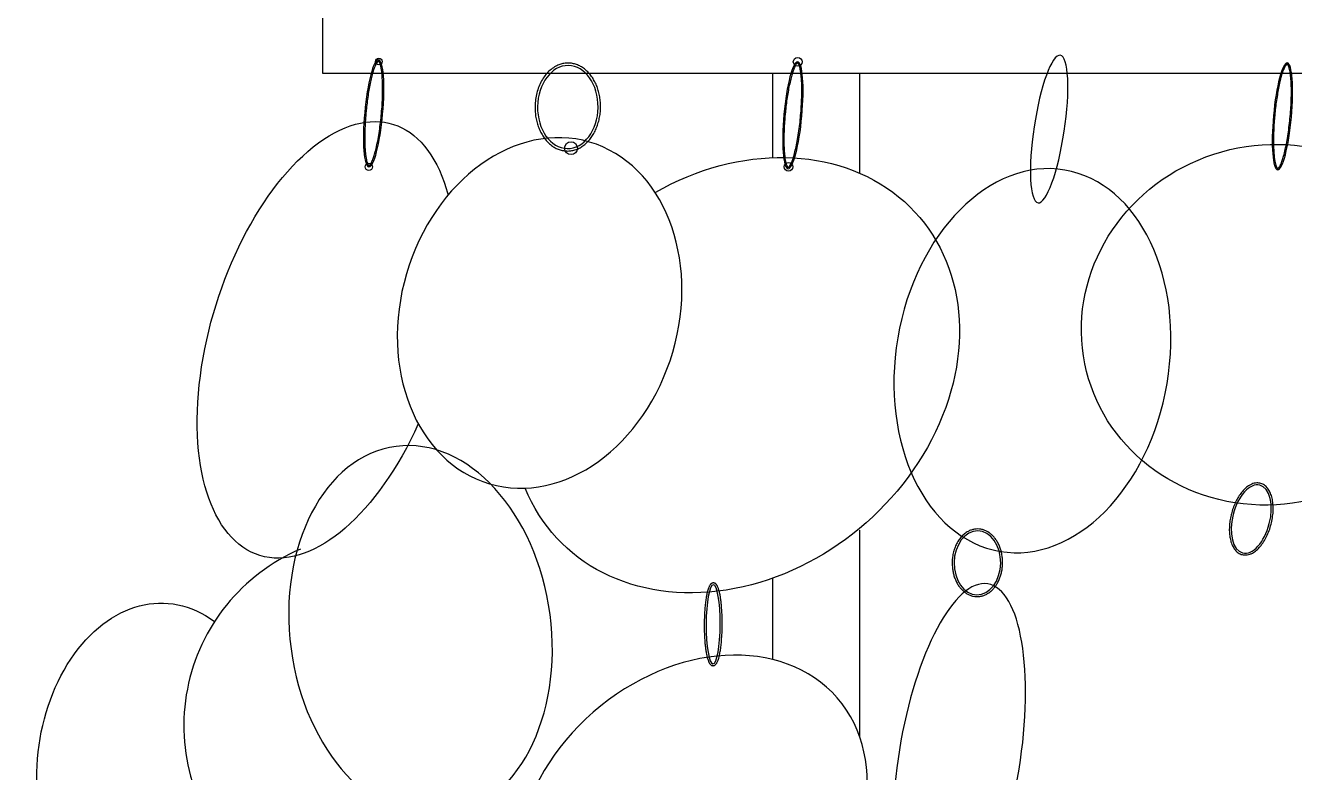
# Model space of a CAD drawing. Header units: millimetres. Extents: x 4532 to 35436, y 20123 to 38427.
# Drawn here: x 16121.6 to 16248, y 36081.1 to 36155.4 of the extents above; entities that cross this region are included whole.
import ezdxf

# ---------------------------------------------------------------- set-up
doc = ezdxf.new("R2010")
doc.units = ezdxf.units.MM
doc.set_wipeout_variables(frame=1)

# ---------------------------------------------------------------- blocks, each defined once
blk = doc.blocks.new('A$C7CFE5BBD')
blk.add_wipeout([(4182.75, 0), (4167.75, 0), (4167.5, 73.85), (4166.02, 109.66), (4163.43, 148.37), (4158.67, 197.09), (4151.83, 248.52), (4145.31, 287.94), (4138.93, 321.18), (4132.75, 350), (3642.75, 350), (3638.8, 331.9), (3633.75, 307.01), (3626.15, 264.31), (3620.03, 222.89), (3614.58, 176.07), (3609.69, 113.46), (3607.78, 65.31), (3607.44, 43.81), (3607.75, 0), (3592.75, 0), (3592.75, 375), (3612.75, 375), (3612.75, 400), (3763.04, 400), (3763.04, 411.85), (3795.15, 411.85), (3795.15, 475.98), (3793.16, 480.76), (3792.62, 484.48), (3793.29, 491.55), (3794.59, 495.48), (3795.15, 496.71), (3795.15, 503.55), (3792.08, 505.74), (3788.49, 511.21), (3786.88, 515.81), (3786.7, 523.52), (3790.6, 532.36), (3795.15, 535.84), (3795.15, 538.92), (3786.54, 544.4), (3785.32, 540.42), (3785.1, 537.06), (3784.09, 538.02), (3781.8, 540.64), (3779.16, 536.45), (3776.17, 533.99), (3772.16, 532.83), (3768.87, 533.37), (3764.86, 536), (3762.07, 539.81), (3759.91, 545.83), (3759.39, 552.1), (3760.04, 556.79), (3761.9, 561.77), (3766.75, 567.05), (3770.84, 568.29), (3770.87, 571.24), (3766.83, 572.07), (3763.14, 574.68), (3761.24, 577.58), (3760.49, 580.06), (3760.36, 582.51), (3761.7, 587.05), (3758.63, 586.42), (3756.49, 587.18), (3754.81, 588.93), (3753.33, 585.29), (3751.69, 582.99), (3749.67, 581.57), (3746.96, 581.51), (3744.31, 583.47), (3741.81, 588), (3740.42, 593.6), (3740.11, 601.02), (3741.74, 606.23), (3744.02, 613.3), (3741.35, 615.42), (3737.99, 612.17), (3734.37, 611.14), (3733.72, 610.16), (3730.37, 609.99), (3726.67, 611.4), (3723.55, 614.65), (3721.44, 619.94), (3720.98, 623.85), (3722.15, 631.94), (3725.26, 638.29), (3726, 639.28), (3724.94, 641.39), (3723.94, 649.05), (3724.39, 655.32), (3725.35, 660.4), (3727.73, 667.45), (3729.51, 670.59), (3730.89, 672.15), (3732.75, 673.13), (3732.75, 673.45), (3728.42, 674.73), (3726.1, 676.63), (3723.72, 680.18), (3722.22, 684.75), (3721.83, 689.99), (3722.52, 694.71), (3724.22, 699.21), (3726.16, 702.17), (3729.23, 704.94), (3732.25, 706.23), (3734.88, 706.44), (3737.76, 705.67), (3739.49, 704.57), (3742.59, 708.27), (3747.6, 711.15), (3744.03, 711.19), (3740.97, 713.27), (3738.63, 717.93), (3737.97, 721.38), (3737.94, 727.46), (3739.01, 733.78), (3739.83, 736.62), (3740.64, 738.92), (3743.71, 745.18), (3746.98, 749.62), (3752.35, 753.69), (3754.54, 754.32), (3754.54, 759.2), (3750.27, 759.2), (3750.27, 768), (3779.92, 768), (3777.95, 768.67), (3774.61, 771.1), (3771.7, 775.5), (3770.25, 780.29), (3769.87, 784.74), (3771.47, 793.8), (3774.07, 798.99), (3777.44, 802.82), (3781.41, 805.25), (3783.4, 805.82), (3783.4, 810.23), (3776.41, 810.23), (3776.41, 819.02), (3796.29, 819.02), (3795.51, 822.17), (3795.12, 827.42), (3795.56, 834.22), (3796.29, 838.57), (3798.03, 845.08), (3800.5, 850.95), (3802.56, 854.16), (3804.38, 855.98), (3806.58, 856.9), (3807.72, 861.12), (3801.21, 861.12), (3801.21, 869.91), (3963.48, 869.91), (3963.48, 861.12), (3962.71, 854.62), (3963.86, 854.39), (3964.9, 854.02), (3965.98, 853.46), (3967.77, 852.13), (3969.34, 850.47), (3971.79, 846.56), (3973.22, 842.8), (3974.11, 833.04), (3972.64, 827.46), (3969.41, 823.3), (3969.41, 819.02), (3990.61, 819.02), (3990.61, 810.23), (3992.27, 803.82), (3994.48, 797.78), (3996.24, 788.21), (3996.72, 779.68), (3995.38, 768), (4025.34, 768), (4025.34, 759.2), (4024.37, 749.23), (4028.21, 746.7), (4030.55, 741.62), (4031.68, 733.93), (4031.37, 726.75), (4030.36, 721.18), (4028.17, 714.75), (4023.97, 708.5), (4026.26, 706.69), (4029.04, 707.44), (4033.59, 707.11), (4038.93, 704.34), (4042.26, 700.85), (4046.22, 691.5), (4046.51, 686.5), (4045.09, 680.34), (4042.02, 675.83), (4044.86, 671.36), (4046.52, 664.19), (4046.28, 658.55), (4043.72, 650.63), (4040.39, 646.02), (4034.28, 642.45), (4031.82, 642.23), (4031.69, 640.18), (4033.21, 637.99), (4033.84, 635.93), (4034.41, 631.33), (4034.24, 625.74), (4033.43, 620.24), (4031.89, 614.47), (4029.81, 609.69), (4027.31, 606.47), (4027.35, 603.72), (4026.35, 597.44), (4021.87, 588.91), (4012.97, 584.2), (4011.47, 583.66), (4011.3, 581.58), (4008.53, 574.48), (4003.24, 569.48), (3995.62, 567.16), (3999.24, 563.22), (4002.01, 556.88), (4002.42, 550.88), (3999.97, 543.14), (3994.61, 537.23), (3985.58, 533.88), (3978.28, 532.93), (3974.2, 536.55), (3971.83, 530.78), (3969.54, 528.06), (3969.54, 411.85), (3999.97, 411.85), (3999.97, 400), (4162.75, 400), (4162.75, 375), (4182.75, 375)])
blk.add_lwpolyline([(4025.34, 768), (3750.27, 768), (3750.27, 759.2), (4025.34, 759.2)], close=True)
for points in [[(3795.15, 750.8), (3795.15, 759.2)], [(3803.8, 749.25), (3803.8, 759.2)], [(3803.8, 693.16), (3803.8, 713.72)], [(3795.15, 700.84), (3795.15, 708.95)]]:
    blk.add_lwpolyline(points)
for centre, radius in [((3755.89, 760.37), 0.331), ((3797.62, 760.34), 0.435), ((3775.04, 751.74), 0.642), ((3754.9, 749.89), 0.369), ((3796.71, 749.88), 0.435)]:
    blk.add_circle(centre, radius)
blk.add_arc((3755.54, 694.27), 19.07, 113.011, 225.0154)
at = {"extrusion": (0, 0, -1)}
for centre, major_axis, ratio, start_param, end_param in [((3822.67, 753.65), (1.11, 7.35), 0.203764, -1.570796, 4.712389), ((3755.38, 755.21), (0.48, 5.32), 0.168379, -1.570796, 4.712389), ((3774.72, 755.84), (-0.06, -4.13), 0.730039, -4.712389, 1.570796), ((3797.14, 755.02), (0.48, 5.32), 0.168379, -1.570796, 4.712389), ((3845.91, 754.91), (0.48, 5.32), 0.168379, -1.570796, 4.712389), ((3750.67, 732.66), (6.64, 21.46), 0.513419, 1.807277, 6.971564), ((3844.71, 734.17), (18.25, 4.89), 0.946713, 0.551581, 6.02443), ((3771.91, 735.34), (4.98, 17.01), 0.780002, -1.570796, 4.712389), ((3791.47, 729.15), (18.15, 15.88), 0.81252, -1.323233, 3.418075), ((3760.05, 703.63), (2.44, -18.43), 0.700029, -4.712389, 1.570796), ((3842.8, 714.83), (0.86, 3.37), 0.533799, -1.570796, 4.712389), ((3815.52, 710.47), (-0.05, -3.18), 0.730039, -4.712389, 1.570796), ((3813.71, 690.89), (2.85, 17.49), 0.340647, -1.570796, 4.712389), ((3733.55, 689.96), (1.33, 16.48), 0.707574, 2.730227, 6.70365), ((3789.2, 704.35), (0.02, 3.93), 0.179465, -1.570796, 4.712389), ((3787.03, 684.37), (14.53, 12.65), 0.772995, -1.570796, 4.712389)]:
    blk.add_ellipse(centre, major_axis=major_axis, ratio=ratio, start_param=start_param, end_param=end_param, dxfattribs=at)
blk.add_ellipse((3821, 730.59), major_axis=(-3.22, -18.98), ratio=0.706719, dxfattribs=at)
for points, knots in [([(3754.61, 755.28), (3754.63, 755.4), (3754.64, 755.53), (3754.68, 755.92), (3754.71, 756.17), (3754.77, 756.67), (3754.81, 756.92), (3754.88, 757.4), (3754.92, 757.63), (3755.01, 758.08), (3755.05, 758.29), (3755.14, 758.69), (3755.18, 758.88), (3755.28, 759.23), (3755.33, 759.39), (3755.42, 759.65), (3755.46, 759.76), (3755.53, 759.93), (3755.56, 760), (3755.61, 760.11), (3755.63, 760.15), (3755.68, 760.23), (3755.7, 760.25), (3755.73, 760.3), (3755.75, 760.32), (3755.78, 760.35), (3755.79, 760.36), (3755.81, 760.37), (3755.82, 760.38), (3755.83, 760.39), (3755.83, 760.39), (3755.84, 760.39), (3755.84, 760.39), (3755.85, 760.39), (3755.85, 760.39), (3755.85, 760.39), (3755.86, 760.39), (3755.86, 760.39), (3755.86, 760.39), (3755.87, 760.39), (3755.87, 760.39), (3755.88, 760.38), (3755.88, 760.38), (3755.9, 760.37), (3755.9, 760.36), (3755.91, 760.35), (3755.92, 760.34), (3755.94, 760.31), (3755.95, 760.3), (3755.97, 760.25), (3755.98, 760.23), (3756.01, 760.18), (3756.02, 760.15), (3756.04, 760.08), (3756.05, 760.05), (3756.08, 759.93), (3756.11, 759.84), (3756.15, 759.63), (3756.16, 759.52), (3756.2, 759.27), (3756.21, 759.14), (3756.23, 758.86), (3756.24, 758.71), (3756.26, 758.39), (3756.27, 758.23), (3756.27, 757.88), (3756.27, 757.7), (3756.27, 757.34), (3756.27, 757.15), (3756.25, 756.68), (3756.24, 756.39), (3756.21, 755.8), (3756.18, 755.5), (3756.13, 754.9), (3756.1, 754.61), (3756.03, 754.02), (3755.99, 753.73), (3755.91, 753.17), (3755.86, 752.89), (3755.77, 752.37), (3755.72, 752.13), (3755.61, 751.66), (3755.56, 751.45), (3755.46, 751.09), (3755.41, 750.94), (3755.33, 750.7), (3755.29, 750.6), (3755.22, 750.44), (3755.19, 750.38), (3755.14, 750.28), (3755.12, 750.24), (3755.07, 750.16), (3755.05, 750.13), (3755.02, 750.09), (3755, 750.08), (3754.98, 750.05), (3754.97, 750.04), (3754.95, 750.03), (3754.94, 750.03), (3754.93, 750.02), (3754.93, 750.02), (3754.92, 750.02), (3754.92, 750.02), (3754.91, 750.02), (3754.91, 750.02), (3754.91, 750.02), (3754.91, 750.02), (3754.9, 750.02), (3754.9, 750.02), (3754.9, 750.02), (3754.89, 750.02), (3754.89, 750.03), (3754.88, 750.03), (3754.87, 750.04), (3754.87, 750.04), (3754.86, 750.06), (3754.85, 750.06), (3754.84, 750.08), (3754.83, 750.1), (3754.8, 750.14), (3754.79, 750.16), (3754.77, 750.21), (3754.76, 750.23), (3754.74, 750.29), (3754.73, 750.33), (3754.69, 750.43), (3754.67, 750.51), (3754.63, 750.7), (3754.62, 750.8), (3754.58, 751.03), (3754.57, 751.15), (3754.54, 751.4), (3754.53, 751.54), (3754.51, 751.83), (3754.51, 751.98), (3754.5, 752.29), (3754.49, 752.46), (3754.49, 752.86), (3754.49, 753.11), (3754.51, 753.62), (3754.52, 753.88), (3754.55, 754.42), (3754.57, 754.69), (3754.6, 755.06), (3754.6, 755.17), (3754.61, 755.28)], [-1.570796, -1.570796, -1.570796, -1.570796, -1.497742, -1.497742, -1.351633, -1.351633, -1.205523, -1.205523, -1.059414, -1.059414, -0.913305, -0.913305, -0.767196, -0.767196, -0.621086, -0.621086, -0.500153, -0.500153, -0.40684, -0.40684, -0.33049, -0.33049, -0.266491, -0.266491, -0.202492, -0.202492, -0.157122, -0.157122, -0.111752, -0.111752, -0.077546, -0.077546, -0.043341, -0.043341, -0.009135, -0.009135, 0.02507, 0.02507, 0.059275, 0.059275, 0.093481, 0.093481, 0.127686, 0.127686, 0.161892, 0.161892, 0.196097, 0.196097, 0.250101, 0.250101, 0.304105, 0.304105, 0.358109, 0.358109, 0.412113, 0.412113, 0.52755, 0.52755, 0.642987, 0.642987, 0.758423, 0.758423, 0.87386, 0.87386, 0.989296, 0.989296, 1.104733, 1.104733, 1.22017, 1.22017, 1.389186, 1.389186, 1.558201, 1.558201, 1.727217, 1.727217, 1.896233, 1.896233, 2.065249, 2.065249, 2.234265, 2.234265, 2.403281, 2.403281, 2.5444, 2.5444, 2.659673, 2.659673, 2.749471, 2.749471, 2.823317, 2.823317, 2.897163, 2.897163, 2.947972, 2.947972, 2.99878, 2.99878, 3.036394, 3.036394, 3.074008, 3.074008, 3.105355, 3.105355, 3.136701, 3.136701, 3.168048, 3.168048, 3.199394, 3.199394, 3.230741, 3.230741, 3.262087, 3.262087, 3.293434, 3.293434, 3.32478, 3.32478, 3.376694, 3.376694, 3.428607, 3.428607, 3.48052, 3.48052, 3.532433, 3.532433, 3.642016, 3.642016, 3.751599, 3.751599, 3.861182, 3.861182, 3.970765, 3.970765, 4.080348, 4.080348, 4.189931, 4.189931, 4.344098, 4.344098, 4.498266, 4.498266, 4.652434, 4.652434, 4.712389, 4.712389, 4.712389, 4.712389]), ([(3771.46, 755.89), (3771.46, 756.01), (3771.46, 756.13), (3771.49, 756.47), (3771.52, 756.69), (3771.61, 757.13), (3771.66, 757.35), (3771.8, 757.76), (3771.87, 757.97), (3772.06, 758.35), (3772.16, 758.54), (3772.38, 758.88), (3772.5, 759.04), (3772.77, 759.34), (3772.91, 759.47), (3773.2, 759.71), (3773.36, 759.81), (3773.65, 759.97), (3773.79, 760.03), (3774.06, 760.12), (3774.2, 760.16), (3774.48, 760.21), (3774.62, 760.22), (3774.9, 760.21), (3775.05, 760.2), (3775.33, 760.15), (3775.46, 760.11), (3775.73, 760.02), (3775.87, 759.95), (3776.13, 759.81), (3776.25, 759.73), (3776.49, 759.54), (3776.6, 759.44), (3776.82, 759.22), (3776.93, 759.1), (3777.12, 758.84), (3777.21, 758.7), (3777.38, 758.42), (3777.46, 758.27), (3777.6, 757.95), (3777.66, 757.79), (3777.77, 757.46), (3777.81, 757.29), (3777.89, 756.94), (3777.92, 756.76), (3777.96, 756.4), (3777.98, 756.22), (3777.99, 755.86), (3777.98, 755.67), (3777.96, 755.31), (3777.94, 755.13), (3777.88, 754.77), (3777.84, 754.6), (3777.75, 754.25), (3777.7, 754.08), (3777.58, 753.76), (3777.51, 753.6), (3777.36, 753.29), (3777.28, 753.14), (3777.1, 752.86), (3777, 752.73), (3776.8, 752.48), (3776.69, 752.37), (3776.47, 752.15), (3776.35, 752.06), (3776.1, 751.88), (3775.97, 751.8), (3775.71, 751.67), (3775.57, 751.62), (3775.3, 751.53), (3775.16, 751.5), (3774.88, 751.46), (3774.74, 751.46), (3774.45, 751.47), (3774.31, 751.49), (3774.03, 751.55), (3773.89, 751.59), (3773.63, 751.69), (3773.49, 751.76), (3773.24, 751.91), (3773.12, 752), (3772.88, 752.19), (3772.77, 752.3), (3772.55, 752.53), (3772.45, 752.65), (3772.26, 752.91), (3772.18, 753.05), (3772.01, 753.35), (3771.94, 753.5), (3771.81, 753.82), (3771.75, 753.98), (3771.64, 754.32), (3771.6, 754.49), (3771.53, 754.84), (3771.5, 755.02), (3771.47, 755.38), (3771.46, 755.56), (3771.46, 755.79), (3771.46, 755.84), (3771.46, 755.89)], [-4.712389, -4.712389, -4.712389, -4.712389, -4.628703, -4.628703, -4.47146, -4.47146, -4.314216, -4.314216, -4.156973, -4.156973, -3.999729, -3.999729, -3.842485, -3.842485, -3.685242, -3.685242, -3.527998, -3.527998, -3.401354, -3.401354, -3.274709, -3.274709, -3.148064, -3.148064, -3.02142, -3.02142, -2.894775, -2.894775, -2.768131, -2.768131, -2.641486, -2.641486, -2.514842, -2.514842, -2.388197, -2.388197, -2.261552, -2.261552, -2.134908, -2.134908, -2.008263, -2.008263, -1.881619, -1.881619, -1.754974, -1.754974, -1.62833, -1.62833, -1.501685, -1.501685, -1.37504, -1.37504, -1.248396, -1.248396, -1.121751, -1.121751, -0.995107, -0.995107, -0.868462, -0.868462, -0.741818, -0.741818, -0.615173, -0.615173, -0.488528, -0.488528, -0.361884, -0.361884, -0.235239, -0.235239, -0.108595, -0.108595, 0.01805, 0.01805, 0.144694, 0.144694, 0.271339, 0.271339, 0.397984, 0.397984, 0.524628, 0.524628, 0.651273, 0.651273, 0.777917, 0.777917, 0.904562, 0.904562, 1.031206, 1.031206, 1.157851, 1.157851, 1.284496, 1.284496, 1.41114, 1.41114, 1.537785, 1.537785, 1.570796, 1.570796, 1.570796, 1.570796]), ([(3796.37, 755.09), (3796.38, 755.22), (3796.4, 755.35), (3796.44, 755.73), (3796.46, 755.99), (3796.53, 756.49), (3796.56, 756.74), (3796.64, 757.22), (3796.68, 757.45), (3796.76, 757.89), (3796.81, 758.11), (3796.9, 758.51), (3796.94, 758.7), (3797.04, 759.05), (3797.08, 759.21), (3797.17, 759.47), (3797.21, 759.58), (3797.28, 759.75), (3797.31, 759.82), (3797.37, 759.93), (3797.39, 759.97), (3797.43, 760.04), (3797.45, 760.07), (3797.49, 760.12), (3797.51, 760.14), (3797.54, 760.17), (3797.55, 760.18), (3797.56, 760.19), (3797.57, 760.2), (3797.59, 760.2), (3797.59, 760.21), (3797.6, 760.21), (3797.6, 760.21), (3797.61, 760.21), (3797.61, 760.21), (3797.61, 760.21), (3797.61, 760.21), (3797.62, 760.21), (3797.62, 760.21), (3797.62, 760.21), (3797.63, 760.2), (3797.64, 760.2), (3797.64, 760.19), (3797.65, 760.18), (3797.66, 760.18), (3797.67, 760.16), (3797.68, 760.16), (3797.69, 760.13), (3797.71, 760.11), (3797.73, 760.07), (3797.74, 760.05), (3797.76, 759.99), (3797.77, 759.96), (3797.8, 759.9), (3797.81, 759.86), (3797.84, 759.74), (3797.86, 759.65), (3797.9, 759.45), (3797.92, 759.33), (3797.95, 759.09), (3797.97, 758.95), (3797.99, 758.67), (3798, 758.52), (3798.02, 758.21), (3798.02, 758.04), (3798.03, 757.7), (3798.03, 757.52), (3798.03, 757.16), (3798.02, 756.97), (3798.01, 756.49), (3798, 756.2), (3797.96, 755.62), (3797.94, 755.32), (3797.89, 754.72), (3797.86, 754.42), (3797.79, 753.83), (3797.75, 753.54), (3797.67, 752.98), (3797.62, 752.71), (3797.52, 752.19), (3797.47, 751.94), (3797.37, 751.48), (3797.32, 751.27), (3797.22, 750.91), (3797.17, 750.76), (3797.08, 750.51), (3797.05, 750.41), (3796.98, 750.25), (3796.95, 750.19), (3796.9, 750.09), (3796.87, 750.05), (3796.83, 749.98), (3796.81, 749.95), (3796.77, 749.91), (3796.76, 749.89), (3796.74, 749.87), (3796.72, 749.86), (3796.71, 749.85), (3796.7, 749.84), (3796.69, 749.84), (3796.68, 749.84), (3796.68, 749.83), (3796.68, 749.83), (3796.67, 749.83), (3796.67, 749.83), (3796.67, 749.83), (3796.67, 749.83), (3796.66, 749.83), (3796.66, 749.84), (3796.65, 749.84), (3796.65, 749.84), (3796.64, 749.84), (3796.64, 749.85), (3796.63, 749.86), (3796.63, 749.86), (3796.61, 749.87), (3796.61, 749.88), (3796.59, 749.9), (3796.58, 749.92), (3796.56, 749.95), (3796.55, 749.98), (3796.53, 750.02), (3796.52, 750.05), (3796.49, 750.11), (3796.48, 750.14), (3796.45, 750.25), (3796.43, 750.33), (3796.39, 750.52), (3796.37, 750.62), (3796.34, 750.84), (3796.33, 750.96), (3796.3, 751.22), (3796.29, 751.36), (3796.27, 751.64), (3796.26, 751.79), (3796.25, 752.11), (3796.25, 752.27), (3796.25, 752.68), (3796.25, 752.93), (3796.26, 753.44), (3796.27, 753.7), (3796.3, 754.23), (3796.32, 754.5), (3796.35, 754.88), (3796.36, 754.99), (3796.37, 755.09)], [-1.570796, -1.570796, -1.570796, -1.570796, -1.497742, -1.497742, -1.351633, -1.351633, -1.205523, -1.205523, -1.059414, -1.059414, -0.913305, -0.913305, -0.767196, -0.767196, -0.621086, -0.621086, -0.500153, -0.500153, -0.40684, -0.40684, -0.33049, -0.33049, -0.266491, -0.266491, -0.202492, -0.202492, -0.157122, -0.157122, -0.111752, -0.111752, -0.077546, -0.077546, -0.043341, -0.043341, -0.009135, -0.009135, 0.02507, 0.02507, 0.059275, 0.059275, 0.093481, 0.093481, 0.127686, 0.127686, 0.161892, 0.161892, 0.196097, 0.196097, 0.250101, 0.250101, 0.304105, 0.304105, 0.358109, 0.358109, 0.412113, 0.412113, 0.52755, 0.52755, 0.642987, 0.642987, 0.758423, 0.758423, 0.87386, 0.87386, 0.989296, 0.989296, 1.104733, 1.104733, 1.22017, 1.22017, 1.389186, 1.389186, 1.558201, 1.558201, 1.727217, 1.727217, 1.896233, 1.896233, 2.065249, 2.065249, 2.234265, 2.234265, 2.403281, 2.403281, 2.5444, 2.5444, 2.659673, 2.659673, 2.749471, 2.749471, 2.823317, 2.823317, 2.897163, 2.897163, 2.947972, 2.947972, 2.99878, 2.99878, 3.036394, 3.036394, 3.074008, 3.074008, 3.105355, 3.105355, 3.136701, 3.136701, 3.168048, 3.168048, 3.199394, 3.199394, 3.230741, 3.230741, 3.262087, 3.262087, 3.293434, 3.293434, 3.32478, 3.32478, 3.376694, 3.376694, 3.428607, 3.428607, 3.48052, 3.48052, 3.532433, 3.532433, 3.642016, 3.642016, 3.751599, 3.751599, 3.861182, 3.861182, 3.970765, 3.970765, 4.080348, 4.080348, 4.189931, 4.189931, 4.344098, 4.344098, 4.498266, 4.498266, 4.652434, 4.652434, 4.712389, 4.712389, 4.712389, 4.712389]), ([(3845.14, 754.98), (3845.15, 755.11), (3845.16, 755.24), (3845.2, 755.63), (3845.23, 755.88), (3845.3, 756.38), (3845.33, 756.63), (3845.41, 757.11), (3845.45, 757.34), (3845.53, 757.79), (3845.57, 758), (3845.66, 758.4), (3845.71, 758.59), (3845.8, 758.94), (3845.85, 759.1), (3845.94, 759.36), (3845.98, 759.47), (3846.05, 759.64), (3846.08, 759.71), (3846.14, 759.82), (3846.16, 759.86), (3846.2, 759.93), (3846.22, 759.96), (3846.26, 760.01), (3846.28, 760.03), (3846.3, 760.06), (3846.31, 760.07), (3846.33, 760.08), (3846.34, 760.09), (3846.35, 760.1), (3846.36, 760.1), (3846.37, 760.1), (3846.37, 760.1), (3846.37, 760.1), (3846.38, 760.1), (3846.38, 760.1), (3846.38, 760.1), (3846.38, 760.1), (3846.39, 760.1), (3846.39, 760.1), (3846.4, 760.1), (3846.4, 760.09), (3846.41, 760.09), (3846.42, 760.08), (3846.43, 760.07), (3846.44, 760.06), (3846.44, 760.05), (3846.46, 760.02), (3846.47, 760), (3846.5, 759.96), (3846.51, 759.94), (3846.53, 759.88), (3846.54, 759.85), (3846.56, 759.79), (3846.58, 759.75), (3846.61, 759.64), (3846.63, 759.54), (3846.67, 759.34), (3846.69, 759.23), (3846.72, 758.98), (3846.73, 758.85), (3846.76, 758.56), (3846.77, 758.41), (3846.78, 758.1), (3846.79, 757.93), (3846.8, 757.59), (3846.8, 757.41), (3846.8, 757.05), (3846.79, 756.86), (3846.78, 756.39), (3846.77, 756.1), (3846.73, 755.51), (3846.71, 755.21), (3846.65, 754.61), (3846.62, 754.31), (3846.55, 753.73), (3846.52, 753.44), (3846.43, 752.88), (3846.39, 752.6), (3846.29, 752.08), (3846.24, 751.84), (3846.14, 751.37), (3846.08, 751.16), (3845.98, 750.8), (3845.94, 750.65), (3845.85, 750.4), (3845.81, 750.3), (3845.75, 750.15), (3845.72, 750.08), (3845.67, 749.98), (3845.64, 749.94), (3845.6, 749.87), (3845.58, 749.84), (3845.54, 749.8), (3845.53, 749.79), (3845.5, 749.76), (3845.49, 749.75), (3845.48, 749.74), (3845.47, 749.74), (3845.46, 749.73), (3845.45, 749.73), (3845.45, 749.73), (3845.44, 749.73), (3845.44, 749.73), (3845.44, 749.73), (3845.43, 749.73), (3845.43, 749.73), (3845.43, 749.73), (3845.43, 749.73), (3845.42, 749.73), (3845.42, 749.73), (3845.41, 749.74), (3845.41, 749.74), (3845.4, 749.75), (3845.39, 749.75), (3845.38, 749.76), (3845.38, 749.77), (3845.36, 749.79), (3845.35, 749.81), (3845.33, 749.85), (3845.32, 749.87), (3845.3, 749.92), (3845.28, 749.94), (3845.26, 750), (3845.25, 750.03), (3845.22, 750.14), (3845.2, 750.22), (3845.16, 750.41), (3845.14, 750.51), (3845.11, 750.73), (3845.09, 750.85), (3845.07, 751.11), (3845.06, 751.25), (3845.04, 751.54), (3845.03, 751.69), (3845.02, 752), (3845.02, 752.16), (3845.02, 752.57), (3845.02, 752.82), (3845.03, 753.33), (3845.04, 753.59), (3845.07, 754.12), (3845.09, 754.39), (3845.12, 754.77), (3845.13, 754.88), (3845.14, 754.98)], [-1.570796, -1.570796, -1.570796, -1.570796, -1.497742, -1.497742, -1.351633, -1.351633, -1.205523, -1.205523, -1.059414, -1.059414, -0.913305, -0.913305, -0.767196, -0.767196, -0.621086, -0.621086, -0.500153, -0.500153, -0.40684, -0.40684, -0.33049, -0.33049, -0.266491, -0.266491, -0.202492, -0.202492, -0.157122, -0.157122, -0.111752, -0.111752, -0.077546, -0.077546, -0.043341, -0.043341, -0.009135, -0.009135, 0.02507, 0.02507, 0.059275, 0.059275, 0.093481, 0.093481, 0.127686, 0.127686, 0.161892, 0.161892, 0.196097, 0.196097, 0.250101, 0.250101, 0.304105, 0.304105, 0.358109, 0.358109, 0.412113, 0.412113, 0.52755, 0.52755, 0.642987, 0.642987, 0.758423, 0.758423, 0.87386, 0.87386, 0.989296, 0.989296, 1.104733, 1.104733, 1.22017, 1.22017, 1.389186, 1.389186, 1.558201, 1.558201, 1.727217, 1.727217, 1.896233, 1.896233, 2.065249, 2.065249, 2.234265, 2.234265, 2.403281, 2.403281, 2.5444, 2.5444, 2.659673, 2.659673, 2.749471, 2.749471, 2.823317, 2.823317, 2.897163, 2.897163, 2.947972, 2.947972, 2.99878, 2.99878, 3.036394, 3.036394, 3.074008, 3.074008, 3.105355, 3.105355, 3.136701, 3.136701, 3.168048, 3.168048, 3.199394, 3.199394, 3.230741, 3.230741, 3.262087, 3.262087, 3.293434, 3.293434, 3.32478, 3.32478, 3.376694, 3.376694, 3.428607, 3.428607, 3.48052, 3.48052, 3.532433, 3.532433, 3.642016, 3.642016, 3.751599, 3.751599, 3.861182, 3.861182, 3.970765, 3.970765, 4.080348, 4.080348, 4.189931, 4.189931, 4.344098, 4.344098, 4.498266, 4.498266, 4.652434, 4.652434, 4.712389, 4.712389, 4.712389, 4.712389]), ([(3840.82, 715.34), (3840.84, 715.44), (3840.87, 715.53), (3840.96, 715.81), (3841.02, 716), (3841.17, 716.36), (3841.25, 716.53), (3841.42, 716.86), (3841.51, 717.02), (3841.71, 717.31), (3841.81, 717.45), (3842.02, 717.7), (3842.14, 717.82), (3842.37, 718.02), (3842.48, 718.1), (3842.69, 718.23), (3842.77, 718.27), (3842.93, 718.34), (3843.02, 718.37), (3843.19, 718.4), (3843.27, 718.42), (3843.42, 718.42), (3843.49, 718.42), (3843.62, 718.41), (3843.69, 718.39), (3843.82, 718.35), (3843.88, 718.33), (3844, 718.27), (3844.06, 718.24), (3844.17, 718.16), (3844.23, 718.11), (3844.33, 718.01), (3844.38, 717.96), (3844.47, 717.84), (3844.51, 717.78), (3844.63, 717.59), (3844.7, 717.44), (3844.82, 717.12), (3844.87, 716.95), (3844.94, 716.59), (3844.96, 716.39), (3844.99, 716), (3844.99, 715.79), (3844.97, 715.37), (3844.94, 715.16), (3844.88, 714.73), (3844.83, 714.52), (3844.72, 714.09), (3844.66, 713.88), (3844.51, 713.48), (3844.42, 713.28), (3844.24, 712.9), (3844.14, 712.72), (3843.92, 712.39), (3843.81, 712.24), (3843.57, 711.96), (3843.45, 711.83), (3843.19, 711.61), (3843.06, 711.52), (3842.84, 711.4), (3842.75, 711.36), (3842.58, 711.3), (3842.49, 711.28), (3842.33, 711.25), (3842.26, 711.25), (3842.12, 711.25), (3842.05, 711.25), (3841.91, 711.28), (3841.85, 711.29), (3841.72, 711.34), (3841.65, 711.37), (3841.53, 711.44), (3841.47, 711.48), (3841.36, 711.57), (3841.31, 711.62), (3841.21, 711.73), (3841.16, 711.79), (3841.07, 711.92), (3841.03, 711.98), (3840.91, 712.21), (3840.84, 712.38), (3840.74, 712.71), (3840.7, 712.87), (3840.65, 713.2), (3840.63, 713.37), (3840.61, 713.72), (3840.62, 713.9), (3840.63, 714.27), (3840.65, 714.46), (3840.71, 714.83), (3840.74, 715.02), (3840.8, 715.25), (3840.81, 715.3), (3840.82, 715.34)], [-1.570796, -1.570796, -1.570796, -1.570796, -1.488612, -1.488612, -1.323209, -1.323209, -1.157807, -1.157807, -0.992404, -0.992404, -0.827001, -0.827001, -0.661598, -0.661598, -0.496195, -0.496195, -0.384891, -0.384891, -0.273587, -0.273587, -0.162283, -0.162283, -0.071243, -0.071243, 0.019797, 0.019797, 0.110837, 0.110837, 0.201877, 0.201877, 0.292917, 0.292917, 0.383957, 0.383957, 0.474997, 0.474997, 0.658725, 0.658725, 0.842454, 0.842454, 1.026182, 1.026182, 1.20991, 1.20991, 1.393638, 1.393638, 1.577366, 1.577366, 1.761094, 1.761094, 1.944822, 1.944822, 2.12855, 2.12855, 2.312278, 2.312278, 2.496006, 2.496006, 2.679734, 2.679734, 2.796248, 2.796248, 2.912762, 2.912762, 3.006589, 3.006589, 3.100415, 3.100415, 3.194242, 3.194242, 3.288069, 3.288069, 3.381896, 3.381896, 3.475722, 3.475722, 3.569549, 3.569549, 3.663376, 3.663376, 3.867324, 3.867324, 4.028606, 4.028606, 4.189888, 4.189888, 4.35117, 4.35117, 4.512451, 4.512451, 4.673733, 4.673733, 4.712389, 4.712389, 4.712389, 4.712389]), ([(3813.01, 710.51), (3813.01, 710.6), (3813.01, 710.7), (3813.04, 710.96), (3813.06, 711.13), (3813.12, 711.47), (3813.17, 711.63), (3813.27, 711.96), (3813.33, 712.11), (3813.47, 712.41), (3813.55, 712.55), (3813.72, 712.81), (3813.82, 712.94), (3814.02, 713.16), (3814.13, 713.27), (3814.35, 713.45), (3814.47, 713.53), (3814.7, 713.65), (3814.8, 713.7), (3815.01, 713.77), (3815.12, 713.8), (3815.33, 713.83), (3815.44, 713.84), (3815.66, 713.84), (3815.77, 713.83), (3815.99, 713.79), (3816.09, 713.76), (3816.3, 713.69), (3816.4, 713.64), (3816.6, 713.53), (3816.7, 713.47), (3816.88, 713.32), (3816.97, 713.25), (3817.14, 713.07), (3817.22, 712.98), (3817.37, 712.78), (3817.44, 712.68), (3817.57, 712.46), (3817.63, 712.34), (3817.73, 712.1), (3817.78, 711.97), (3817.86, 711.72), (3817.9, 711.59), (3817.96, 711.32), (3817.98, 711.18), (3818.01, 710.91), (3818.02, 710.77), (3818.03, 710.49), (3818.03, 710.35), (3818.01, 710.07), (3818, 709.93), (3817.95, 709.65), (3817.92, 709.52), (3817.85, 709.25), (3817.81, 709.12), (3817.72, 708.87), (3817.67, 708.75), (3817.55, 708.51), (3817.49, 708.4), (3817.35, 708.18), (3817.28, 708.08), (3817.12, 707.89), (3817.04, 707.8), (3816.86, 707.64), (3816.77, 707.56), (3816.58, 707.43), (3816.48, 707.37), (3816.28, 707.27), (3816.18, 707.23), (3815.97, 707.16), (3815.86, 707.14), (3815.64, 707.11), (3815.53, 707.1), (3815.31, 707.11), (3815.21, 707.13), (3814.99, 707.17), (3814.89, 707.2), (3814.68, 707.29), (3814.58, 707.34), (3814.38, 707.45), (3814.29, 707.52), (3814.11, 707.67), (3814.02, 707.75), (3813.85, 707.93), (3813.78, 708.02), (3813.63, 708.22), (3813.56, 708.33), (3813.44, 708.56), (3813.38, 708.67), (3813.28, 708.92), (3813.23, 709.05), (3813.15, 709.3), (3813.12, 709.44), (3813.07, 709.71), (3813.05, 709.84), (3813.02, 710.12), (3813.01, 710.26), (3813.01, 710.44), (3813.01, 710.47), (3813.01, 710.51)], [-4.712389, -4.712389, -4.712389, -4.712389, -4.628703, -4.628703, -4.47146, -4.47146, -4.314216, -4.314216, -4.156973, -4.156973, -3.999729, -3.999729, -3.842485, -3.842485, -3.685242, -3.685242, -3.527998, -3.527998, -3.401354, -3.401354, -3.274709, -3.274709, -3.148064, -3.148064, -3.02142, -3.02142, -2.894775, -2.894775, -2.768131, -2.768131, -2.641486, -2.641486, -2.514842, -2.514842, -2.388197, -2.388197, -2.261552, -2.261552, -2.134908, -2.134908, -2.008263, -2.008263, -1.881619, -1.881619, -1.754974, -1.754974, -1.62833, -1.62833, -1.501685, -1.501685, -1.37504, -1.37504, -1.248396, -1.248396, -1.121751, -1.121751, -0.995107, -0.995107, -0.868462, -0.868462, -0.741818, -0.741818, -0.615173, -0.615173, -0.488528, -0.488528, -0.361884, -0.361884, -0.235239, -0.235239, -0.108595, -0.108595, 0.01805, 0.01805, 0.144694, 0.144694, 0.271339, 0.271339, 0.397984, 0.397984, 0.524628, 0.524628, 0.651273, 0.651273, 0.777917, 0.777917, 0.904562, 0.904562, 1.031206, 1.031206, 1.157851, 1.157851, 1.284496, 1.284496, 1.41114, 1.41114, 1.537785, 1.537785, 1.570796, 1.570796, 1.570796, 1.570796]), ([(3788.31, 704.36), (3788.31, 704.46), (3788.31, 704.56), (3788.32, 704.88), (3788.32, 705.09), (3788.34, 705.49), (3788.35, 705.69), (3788.39, 706.08), (3788.4, 706.27), (3788.45, 706.63), (3788.47, 706.8), (3788.51, 707.08), (3788.54, 707.21), (3788.58, 707.43), (3788.61, 707.54), (3788.65, 707.71), (3788.67, 707.78), (3788.72, 707.91), (3788.74, 707.97), (3788.78, 708.07), (3788.8, 708.11), (3788.83, 708.18), (3788.85, 708.21), (3788.89, 708.26), (3788.9, 708.29), (3788.94, 708.33), (3788.95, 708.35), (3788.99, 708.38), (3789, 708.39), (3789.04, 708.41), (3789.05, 708.43), (3789.09, 708.44), (3789.1, 708.45), (3789.14, 708.46), (3789.15, 708.46), (3789.19, 708.47), (3789.21, 708.47), (3789.25, 708.47), (3789.26, 708.47), (3789.3, 708.46), (3789.32, 708.46), (3789.35, 708.45), (3789.37, 708.44), (3789.4, 708.42), (3789.41, 708.41), (3789.44, 708.39), (3789.45, 708.38), (3789.47, 708.36), (3789.48, 708.35), (3789.51, 708.32), (3789.53, 708.3), (3789.56, 708.26), (3789.57, 708.24), (3789.6, 708.19), (3789.61, 708.17), (3789.64, 708.12), (3789.65, 708.09), (3789.68, 708.02), (3789.7, 707.97), (3789.74, 707.87), (3789.75, 707.82), (3789.79, 707.7), (3789.8, 707.64), (3789.83, 707.51), (3789.85, 707.44), (3789.89, 707.26), (3789.91, 707.14), (3789.95, 706.89), (3789.97, 706.76), (3790, 706.48), (3790.01, 706.33), (3790.04, 706.03), (3790.05, 705.88), (3790.07, 705.56), (3790.08, 705.4), (3790.1, 704.98), (3790.1, 704.72), (3790.1, 704.2), (3790.1, 703.94), (3790.08, 703.42), (3790.06, 703.17), (3790.03, 702.74), (3790.02, 702.55), (3789.98, 702.2), (3789.96, 702.03), (3789.91, 701.71), (3789.88, 701.56), (3789.83, 701.32), (3789.81, 701.22), (3789.77, 701.04), (3789.74, 700.95), (3789.7, 700.81), (3789.68, 700.76), (3789.64, 700.66), (3789.62, 700.61), (3789.58, 700.54), (3789.57, 700.51), (3789.53, 700.45), (3789.51, 700.43), (3789.48, 700.38), (3789.46, 700.37), (3789.43, 700.33), (3789.41, 700.32), (3789.38, 700.29), (3789.36, 700.28), (3789.33, 700.26), (3789.31, 700.26), (3789.28, 700.24), (3789.26, 700.24), (3789.22, 700.23), (3789.2, 700.23), (3789.16, 700.23), (3789.14, 700.23), (3789.1, 700.24), (3789.08, 700.25), (3789.04, 700.26), (3789.03, 700.27), (3788.99, 700.29), (3788.98, 700.3), (3788.95, 700.33), (3788.94, 700.34), (3788.91, 700.36), (3788.9, 700.38), (3788.87, 700.41), (3788.86, 700.43), (3788.83, 700.48), (3788.81, 700.5), (3788.78, 700.55), (3788.77, 700.58), (3788.75, 700.64), (3788.73, 700.67), (3788.7, 700.75), (3788.68, 700.81), (3788.64, 700.92), (3788.63, 700.99), (3788.59, 701.12), (3788.57, 701.19), (3788.54, 701.34), (3788.53, 701.42), (3788.49, 701.63), (3788.47, 701.76), (3788.43, 702.04), (3788.41, 702.18), (3788.38, 702.49), (3788.37, 702.65), (3788.35, 702.97), (3788.34, 703.14), (3788.32, 703.48), (3788.31, 703.65), (3788.31, 704), (3788.31, 704.18), (3788.31, 704.36)], [-1.570796, -1.570796, -1.570796, -1.570796, -1.491438, -1.491438, -1.332721, -1.332721, -1.174004, -1.174004, -1.015287, -1.015287, -0.85657, -0.85657, -0.730458, -0.730458, -0.604347, -0.604347, -0.507221, -0.507221, -0.410095, -0.410095, -0.340939, -0.340939, -0.271782, -0.271782, -0.220297, -0.220297, -0.168812, -0.168812, -0.130132, -0.130132, -0.091452, -0.091452, -0.060283, -0.060283, -0.029114, -0.029114, 0.002055, 0.002055, 0.033223, 0.033223, 0.064392, 0.064392, 0.095561, 0.095561, 0.12673, 0.12673, 0.157899, 0.157899, 0.189068, 0.189068, 0.238181, 0.238181, 0.287295, 0.287295, 0.336409, 0.336409, 0.385523, 0.385523, 0.466115, 0.466115, 0.546708, 0.546708, 0.627301, 0.627301, 0.707893, 0.707893, 0.83511, 0.83511, 0.962327, 0.962327, 1.089543, 1.089543, 1.21676, 1.21676, 1.343976, 1.343976, 1.541751, 1.541751, 1.739526, 1.739526, 1.937301, 1.937301, 2.090797, 2.090797, 2.244292, 2.244292, 2.397787, 2.397787, 2.511956, 2.511956, 2.626125, 2.626125, 2.710441, 2.710441, 2.794758, 2.794758, 2.855507, 2.855507, 2.916256, 2.916256, 2.962084, 2.962084, 3.007912, 3.007912, 3.042539, 3.042539, 3.077166, 3.077166, 3.111792, 3.111792, 3.146419, 3.146419, 3.181045, 3.181045, 3.215672, 3.215672, 3.250298, 3.250298, 3.284925, 3.284925, 3.319551, 3.319551, 3.354178, 3.354178, 3.406712, 3.406712, 3.459247, 3.459247, 3.511781, 3.511781, 3.564316, 3.564316, 3.651391, 3.651391, 3.738467, 3.738467, 3.825542, 3.825542, 3.912617, 3.912617, 4.04591, 4.04591, 4.179202, 4.179202, 4.312494, 4.312494, 4.445787, 4.445787, 4.579079, 4.579079, 4.712389, 4.712389, 4.712389, 4.712389])]:
    blk.add_open_spline(points, degree=3, knots=knots)

msp = doc.modelspace()

# ---------------------------------------------------------------- block references
msp.add_blockref('A$C7CFE5BBD', (12400.88, 35391.48))

doc.saveas('drawing.dxf')
